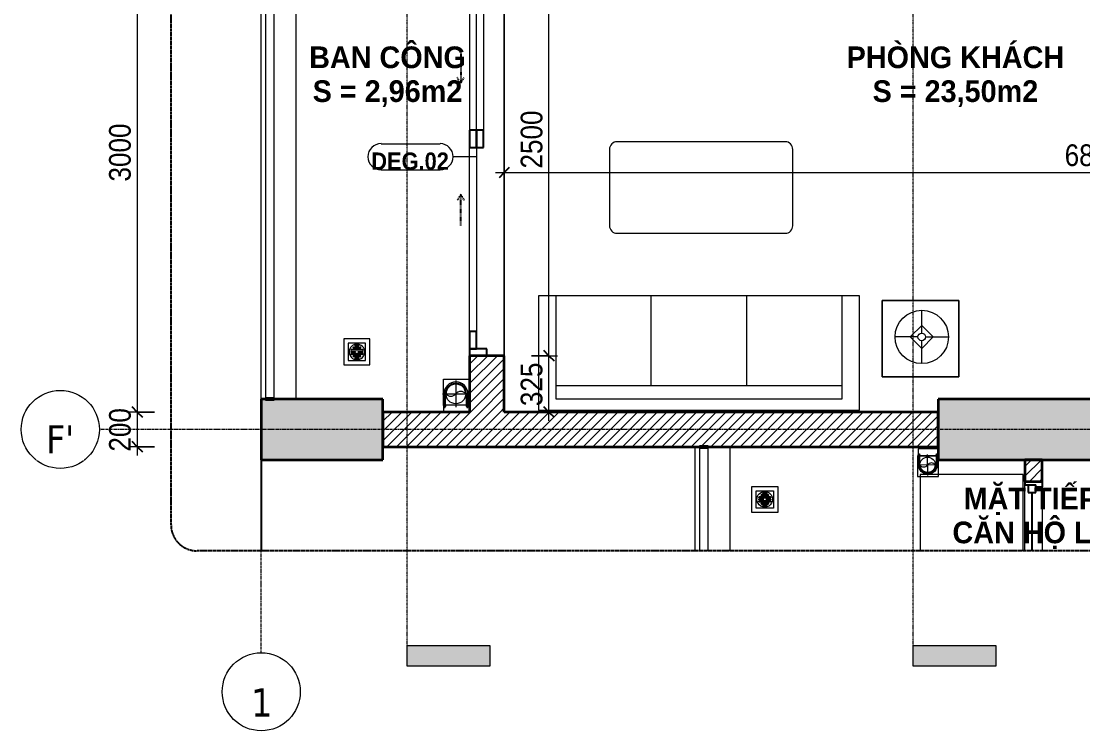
# Model space of a CAD drawing. Header units: millimetres. Extents: x 32270 to 221883, y 3811 to 78637.
# Drawn here: x 32270 to 38386, y 43599 to 47690 of the extents above; entities that cross this region are included whole.
import ezdxf

# ---------------------------------------------------------------- set-up
doc = ezdxf.new("R2010")
doc.units = ezdxf.units.MM
for name, pattern in [('Dash', [6, 3, -3]), ('Dash - Tight', [4.5, 3, -1.5]), ('Dash Dot 3_16_', [7.9375, 4.7625, -1.5875, 0, -1.5875]), ('Grid Line', [22.225, 12.7, -3.175, 3.175, -3.175]), ('Hidden', [7.14375, 4.7625, -2.38125]), ('IMPORT-CENTER _2_', [40.64, 25.4, -5.08, 5.08, -5.08])]:
    doc.linetypes.add(name, pattern=pattern)
for name, color, linetype, lineweight in [('0-1', 7, 'Continuous', 5), ('A-ANNO-DIMS', 211, 'Continuous', 9), ('A-ANNO-DIMS-50', 211, 'Continuous', 9), ('A-DETL-GENF-2', 92, 'Dash - Tight', 18), ('A-DETL-GENF-3', 92, 'Hidden', 25), ('A-DOOR', 31, 'Continuous', 18), ('A-DOOR-5', 31, 'Continuous', 25), ('A-DOOR-FRAM', 31, 'Continuous', 25), ('A-DOOR-HDLN', 31, 'Dash', 25), ('A-DOOR-IDEN', 31, 'Continuous', 9), ('A-FLOR-2', 250, 'Continuous', 18), ('A-FLOR-HRAL', 11, 'Continuous', 18), ('A-FLOR-HRAL-1', 253, 'Continuous', 18), ('A-FLOR-HRAL-2', 250, 'Continuous', 18), ('A-FLOR-HRAL-3', 10, 'Continuous', 25), ('A-FLOR-HRAL-4', 11, 'Continuous', 25), ('A-GLAZ-1', 253, 'Continuous', 18), ('A-GLAZ-2', 10, 'Continuous', 25), ('A-WALL', 113, 'Continuous', 18), ('A-WALL-2', 7, 'Continuous', 35), ('A-WALL-3', 250, 'Continuous', 18), ('A-WALL-4', 113, 'Continuous', 35), ('A-WALL-PATT-1', 9, 'Continuous', 18), ('A-WALL-PATT-2', 111, 'Continuous', 18), ('G-ANNO-SYMB', 111, 'Continuous', 9), ('G-ANNO-SYMB-1', 111, 'Dash Dot 3_16_', 18), ('G-ANNO-TEXT-1', 7, 'Continuous', 9), ('G-IMPT', 8, 'Continuous', 18), ('G-IMPT-1', 254, 'Continuous', 18), ('G-IMPT-2', 8, 'IMPORT-CENTER _2_', 18), ('I-FURN', 30, 'Continuous', 18), ('I-FURN-1', 253, 'Continuous', 18), ('M-EQPM', 50, 'Continuous', 18), ('M-EQPM-1', 50, 'Continuous', 25), ('S-COLS-3', 52, 'Continuous', 5), ('S-COLS-5', 7, 'Continuous', 35), ('S-GRID-1', 1, 'Grid Line', 9), ('S-GRID-IDEN', 1, 'Continuous', 9)]:
    doc.layers.add(name, color=color, linetype=linetype, lineweight=lineweight)
doc.styles.add('Arial_B', font='arialbd.ttf', dxfattribs={"width": 0.95, "height": 125})
doc.styles.add('Arial_B_1', font='arialbd.ttf', dxfattribs={"width": 0.9, "height": 100})
doc.styles.add('Tahoma_B', font='tahomabd.ttf', dxfattribs={"height": 162.5})
doc.styles.add('UTM Avo', font='', dxfattribs={"width": 0.9, "height": 125})
doc.styles.get('UTM Avo').set_extended_font_data('UTM Avo')
doc.dimstyles.new('1_Dim_chi_tiet_2_5', dxfattribs={"dimscale": 304.8, "dimtxt": 124.912619, "dimasz": 0.19685, "dimexe": 0.164042, "dimexo": 0.0625, "dimgap": 0.016404, "dimtad": 1, "dimdec": 0, "dimrnd": 5, "dimzin": 0, "dimdsep": 46, "dimtxsty": 'UTM Avo', "dimblk1": 'OBLIQUE', "dimblk2": 'OBLIQUE', "dimsah": 1, "dimcen": 0.09, "dimdle": 0.164042, "dimazin": 0, "dimtfac": 1, "dimtdec": 4, "dimtix": 1, "dimtmove": 0, "dimatfit": 3, "dimfxl": 0.328084, "dimfxlon": 1, "dimtvp": 1, "dimtolj": 1, "dimtzin": 0, "dimarcsym": 2})
pattern_1 = [(45, (0, 0), (-28.28427, 28.28427), [])]

# ---------------------------------------------------------------- blocks, each defined once
blk = doc.blocks.new('NCV_TKTC_KET CAU_rvt-1-TKCS_CĂN HỘ LOẠI 3A - MẶT BẰNG')
at = {"layer": 'S-COLS-3'}
for points in [[(34352.6, 45161.9), (34352.6, 45511.9), (33727.6, 45511.9), (33727.6, 45506.9), (33677.6, 45506.9), (33677.6, 45511.9), (33652.6, 45511.9), (33652.6, 45161.9), (34342, 45161.9)], [(38852.6, 45161.9), (38852.6, 45511.9), (37552.6, 45511.9), (37552.6, 45161.9), (38372.4, 45161.9)]]:
    blk.add_hatch(color=256, dxfattribs=at).paths.add_polyline_path(points)
at = {"layer": 'S-COLS-5'}
for p, q in [((33652.6, 45511.9), (33652.6, 45161.9)), ((33677.6, 45511.9), (33652.6, 45511.9)), ((34352.6, 45511.9), (33727.6, 45511.9)), ((34352.6, 45161.9), (34352.6, 45511.9)), ((37552.6, 45511.9), (37552.6, 45161.9)), ((38852.6, 45511.9), (37552.6, 45511.9)), ((33652.6, 45161.9), (34352.6, 45161.9)), ((37552.6, 45161.9), (38852.6, 45161.9))]:
    blk.add_line(p, q, dxfattribs=at)
blk = doc.blocks.new('LOBBY_SOFA_1 - LOBBY_SOFA_1-901220-TKCS_CĂN HỘ LOẠI 3A - MẶT BẰNG')
at = {"layer": 'I-FURN'}
for p, q in [((-2556, 0), (-2556, -660)), ((-708, 0), (-2556, 0)), ((-708, -660), (-708, 0)), ((-2457, -66), (-2457, -660)), ((-807, -66), (-2457, -66)), ((-807, -660), (-807, -66)), ((-807, -143), (-2457, -143)), ((-1907, -143), (-1907, -660)), ((-1357, -143), (-1357, -660)), ((-3128.2, -193.5), (-2688.2, -193.5)), ((-3128.2, -633.5), (-3128.2, -193.5)), ((-2688.2, -193.5), (-2688.2, -633.5)), ((-2915.4, -269), (-2915.4, -401)), ((-2915.4, -357), (-2981.4, -423)), ((-2849.4, -423), (-2915.4, -357)), ((-2937.4, -423), (-3069.4, -423)), ((-2981.4, -423), (-2915.4, -489)), ((-2915.4, -489), (-2849.4, -423)), ((-2893.4, -423), (-2761.4, -423)), ((-2915.4, -445), (-2915.4, -577)), ((-2688.2, -633.5), (-3128.2, -633.5)), ((-2556, -660), (-708, -660)), ((-1160.3, -1020.5), (-2128.3, -1020.5)), ((-2172.3, -1064.5), (-2172.3, -1504.5)), ((-1116.3, -1504.5), (-1116.3, -1064.5)), ((-2128.3, -1548.5), (-1160.3, -1548.5))]:
    blk.add_line(p, q, dxfattribs=at)
for radius in [154, 22]:
    blk.add_circle((-2915.4, -423), radius, dxfattribs=at)
for centre, start, end in [((-2128.3, -1064.5), 90, 180), ((-1160.3, -1064.5), 0, 90), ((-2128.3, -1504.5), 180, 270), ((-1160.3, -1504.5), 270, 0)]:
    blk.add_arc(centre, 44, start, end, dxfattribs=at)
at = {"layer": 'I-FURN-1'}
for p, q in [((-708, 0), (-2556, 0)), ((-2556, 0), (-2556, -660)), ((-708, -660), (-708, 0)), ((-2688.2, -193.5), (-3128.2, -193.5)), ((-3128.2, -193.5), (-3128.2, -633.5)), ((-2688.2, -633.5), (-2688.2, -193.5)), ((-3128.2, -633.5), (-2688.2, -633.5)), ((-2556, -660), (-708, -660)), ((-1160.3, -1020.5), (-2128.3, -1020.5)), ((-2172.3, -1064.5), (-2172.3, -1504.5)), ((-1116.3, -1504.5), (-1116.3, -1064.5)), ((-2128.3, -1548.5), (-1160.3, -1548.5))]:
    blk.add_line(p, q, dxfattribs=at)
for centre, start, end in [((-2128.3, -1064.5), 90, 180), ((-1160.3, -1064.5), 0, 90), ((-2128.3, -1504.5), 180, 270), ((-1160.3, -1504.5), 270, 0)]:
    blk.add_arc(centre, 44, start, end, dxfattribs=at)
blk = doc.blocks.new('M_Fixed - 900 x 1400-V2-TKCS_CĂN HỘ LOẠI 3A - MẶT BẰNG')
at = {"layer": 'A-GLAZ-2'}
for p, q in [((431, 63), (431, 0)), ((448.9, 63), (431, 63)), ((50, 22), (387, 22)), ((387, 44), (387, 0)), ((431, 44), (387, 44)), ((387, 0), (431, 0)), ((418, 0), (418, -37)), ((450, -37), (418, -37))]:
    blk.add_line(p, q, dxfattribs=at)
blk = doc.blocks.new('MAY GIAT - MAY GIAT_dwg-V3-TKCS_CĂN HỘ LOẠI 3A - MẶT BẰNG')
at = {"layer": 'G-IMPT-1', "flags": 128}
blk.add_lwpolyline([(165.5, 2.3), (605, 2.3), (605, 596.6), (165.5, 596.6)], dxfattribs=at)
blk = doc.blocks.new('MAY GIAT - MAY GIAT-V4-TKCS_CĂN HỘ LOẠI 3A - MẶT BẰNG')
at = {"layer": 'I-FURN-1'}
for p, q in [((605, 596.6), (165.5, 596.6)), ((605, 2.3), (605, 596.6)), ((165.5, 2.3), (605, 2.3))]:
    blk.add_line(p, q, dxfattribs=at)
blk.add_blockref('MAY GIAT - MAY GIAT_dwg-V3-TKCS_CĂN HỘ LOẠI 3A - MẶT BẰNG', (0, 0))
blk = doc.blocks.new('Railing - 50 x 10mm-901205-TKCS_CĂN HỘ LOẠI 3A - MẶT BẰNG')
at = {"layer": 'A-FLOR-HRAL-3'}
for p, q in [((25, 5), (-25, 5)), ((-25, 5), (-25, -5)), ((25, -5), (25, 5)), ((-25, -5), (25, -5))]:
    blk.add_line(p, q, dxfattribs=at)
blk = doc.blocks.new('Railing - Railing-885226-TKCS_CĂN HỘ LOẠI 3A - MẶT BẰNG')
at = {"layer": 'A-FLOR-HRAL-2'}
for p, q in [((13269.1, 35969.6), (13269.1, 35376.2)), ((13319.1, 35376.2), (13319.1, 35969.6))]:
    blk.add_line(p, q, dxfattribs=at)
blk.add_blockref('Railing - 50 x 10mm-901205-TKCS_CĂN HỘ LOẠI 3A - MẶT BẰNG', (13294.1, 35974.6))
blk = doc.blocks.new('NCV_TKTC_TANG 2_rvt-1-TKCS_CĂN HỘ LOẠI 3A - MẶT BẰNG')
at = {"layer": 'A-WALL-PATT-1'}
h = blk.add_hatch(dxfattribs=at)
h.set_pattern_fill('FP_1', color=256, style=0, pattern_type=2)
h.set_pattern_definition(pattern_1)
h.paths.add_polyline_path([(38152.6, 45036.9), (38152.6, 45161.9), (38052.6, 45161.9), (38052.6, 45036.9)])
at = {"layer": 'A-FLOR-2'}
for p, q in [((35052.6, 48261.9), (35052.6, 45761.9)), ((35052.6, 45761.9), (35052.6, 48260.3)), ((34852.6, 48221.9), (34852.6, 47061.9))]:
    blk.add_line(p, q, dxfattribs=at)
at = {"layer": 'A-WALL-2'}
for p, q in [((38152.6, 45161.9), (38052.6, 45161.9)), ((38052.6, 45161.9), (38052.6, 45036.9)), ((38152.6, 45036.9), (38152.6, 45161.9)), ((38052.6, 45036.9), (38152.6, 45036.9))]:
    blk.add_line(p, q, dxfattribs=at)
at = {"layer": 'A-WALL-3'}
for p, q in [((36152.6, 44636.9), (36152.6, 45236.9)), ((36352.6, 45236.9), (36352.6, 44636.9)), ((38052.6, 44636.9), (38052.6, 45036.9)), ((38152.6, 45036.9), (38152.6, 44636.9))]:
    blk.add_line(p, q, dxfattribs=at)
at = {"layer": 'A-FLOR-HRAL-1'}
blk.add_blockref('Railing - Railing-885226-TKCS_CĂN HỘ LOẠI 3A - MẶT BẰNG', (22908.5, 9260.7), dxfattribs=at)
at = {"layer": 'A-GLAZ-1', "rotation": 89.99999999999878}
blk.add_blockref('M_Fixed - 900 x 1400-V2-TKCS_CĂN HỘ LOẠI 3A - MẶT BẰNG', (38115.6, 44586.9), dxfattribs=at)
at = {"layer": 'I-FURN-1'}
for name, p, rotation in [('LOBBY_SOFA_1 - LOBBY_SOFA_1-901220-TKCS_CĂN HỘ LOẠI 3A - MẶT BẰNG', (34542.6, 45446.9), 180), ('MAY GIAT - MAY GIAT-V4-TKCS_CĂN HỘ LOẠI 3A - MẶT BẰNG', (38044.8, 44471.5), 89.99999999999874)]:
    blk.add_blockref(name, p, dxfattribs=dict(at, rotation=rotation))
blk = doc.blocks.new('TKTC_XREF_251221_MB TANG 2-7 - TKTC_XREF_260130_MB TANG 2-5_dwg_$cc-4746808-TKCS_CĂN HỘ LOẠI 3A - MẶT BẰNG')
at = {"layer": 'G-IMPT-2'}
for p, q in [((0, -0.673), (0, 0.673)), ((-0.673, 0), (0.673, 0))]:
    blk.add_line(p, q, dxfattribs=at)
at = {"layer": 'M-EQPM'}
blk.add_circle((0, 0), 0.5, dxfattribs=at)
for centre, radius, start, end in [((0, 0), 0.5, 90, 270), ((0.188, 0.25), 0.313, 126.8699, 233.1301), ((-0.188, -0.25), 0.313, 306.8699, 53.1301)]:
    blk.add_arc(centre, radius, start, end, dxfattribs=at)
blk = doc.blocks.new('TKTC_XREF_251221_MB TANG 2-7 - TKTC_XREF_260130_MB TANG 2-5_dwg_CUM U_DN100-4746796-TKCS_CĂN HỘ LOẠI 3A - MẶT BẰNG')
at = {"layer": 'G-IMPT'}
blk.add_hatch(color=256, dxfattribs=at).paths.add_polyline_path([(0, 61), (0, 57), (14.8, 55.1), (28.5, 49.4), (40.3, 40.3), (49.4, 28.5), (55.1, 14.8), (57, 0), (55.1, -14.8), (49.4, -28.5), (40.3, -40.3), (28.5, -49.4), (14.8, -55.1), (0, -57), (0, -61), (15.8, -58.9), (30.5, -52.8), (43.1, -43.1), (52.8, -30.5), (58.9, -15.8), (61, 0), (58.9, 15.8), (52.8, 30.5), (43.1, 43.1), (30.5, 52.8), (15.8, 58.9)])
for p, q in [((-79.1, 66.6), (-79.1, 63.4)), ((-76.6, 66.6), (-76.6, 63.4)), ((-74.6, 66.6), (-74.6, 63.4)), ((-72.7, 69.3), (-72.7, 60.7)), ((-66.9, 67.9), (-71.7, 67.9)), ((-66.9, 62.1), (-71.7, 62.1)), ((-65, 69), (0, 69)), ((-72.7, -60.7), (-72.7, -69.3)), ((-79.1, -63.4), (-79.1, -66.6)), ((-76.6, -63.4), (-76.6, -66.6)), ((-74.6, -63.4), (-74.6, -66.6)), ((-66.9, -62.1), (-71.7, -62.1)), ((-66.9, -67.9), (-71.7, -67.9)), ((-65, -69), (0, -69))]:
    blk.add_line(p, q, dxfattribs=at)
at = {"layer": 'G-IMPT', "flags": 128}
for points in [[(-72.7, 67.6), (-78.1, 67.6), (-78.1, 62.4), (-72.7, 62.4)], [(-71.7, 59.2), (-66.9, 59.2), (-66.9, 70.8), (-71.7, 70.8)], [(-66.9, 70.8), (-66.9, 72.7), (-65, 72.7), (-65, 57.3), (-66.9, 57.3), (-66.9, 59.2)], [(-65, 61), (0, 61), (0, 57)], [(-71.7, -70.8), (-66.9, -70.8), (-66.9, -59.2), (-71.7, -59.2)], [(-66.9, -59.2), (-66.9, -57.3), (-65, -57.3), (-65, -72.7), (-66.9, -72.7), (-66.9, -70.8)], [(-65, -61), (0, -61), (0, -57)], [(-72.7, -62.4), (-78.1, -62.4), (-78.1, -67.6), (-72.7, -67.6)]]:
    blk.add_lwpolyline(points, dxfattribs=at)
at = {"layer": 'G-IMPT'}
for centre, radius, start, end in [((-78.1, 66.6), 0.96, 90, 180), ((-78.1, 63.4), 0.96, 180, 270), ((-71.1, 69.3), 1.56, 112.61986, 247.38014), ((-67.9, 65), 4.8, 143.1301, 216.8699), ((-71.1, 60.7), 1.56, 112.61986, 247.38014), ((0, 0), 69, 270, 90), ((0, 0), 61, 270, 90), ((0, 0), 57, 270, 90), ((-71.1, -60.7), 1.56, 112.61986, 247.38014), ((-78.1, -63.4), 0.96, 90, 180), ((-78.1, -66.6), 0.96, 180, 270), ((-67.9, -65), 4.8, 143.1301, 216.8699), ((-71.1, -69.3), 1.56, 112.61986, 247.38014)]:
    blk.add_arc(centre, radius, start, end, dxfattribs=at)
blk = doc.blocks.new('TKTC_XREF_251221_MB TANG 2-7 - TKTC_XREF_260130_MB TANG 2-5_dwg_$cc-4746798-TKCS_CĂN HỘ LOẠI 3A - MẶT BẰNG')
at = {"layer": 'G-IMPT-2'}
for p, q in [((-0.673, 0), (0.673, 0)), ((0, -0.673), (0, 0.673))]:
    blk.add_line(p, q, dxfattribs=at)
at = {"layer": 'M-EQPM'}
blk.add_circle((0, 0), 0.5, dxfattribs=at)
for centre, radius, start, end in [((0, 0), 0.5, 90, 270), ((0.188, 0.25), 0.313, 126.8699, 233.1301), ((-0.188, -0.25), 0.313, 306.8699, 53.1301)]:
    blk.add_arc(centre, radius, start, end, dxfattribs=at)
blk = doc.blocks.new('TKTC_XREF_251221_MB TANG 2-7 - TKTC_XREF_260130_MB TANG 2-5_dwg_CUM U_DN100-4746799-TKCS_CĂN HỘ LOẠI 3A - MẶT BẰNG')
at = {"layer": 'G-IMPT'}
blk.add_hatch(color=256, dxfattribs=at).paths.add_polyline_path([(61, 0), (58.9, -15.8), (52.8, -30.5), (43.1, -43.1), (30.5, -52.8), (15.8, -58.9), (0, -61), (0, -57), (14.8, -55.1), (28.5, -49.4), (40.3, -40.3), (49.4, -28.5), (55.1, -14.8), (57, 0), (55.1, 14.8), (49.4, 28.5), (40.3, 40.3), (28.5, 49.4), (14.8, 55.1), (0, 57), (0, 61), (15.8, 58.9), (30.5, 52.8), (43.1, 43.1), (52.8, 30.5), (58.9, 15.8)])
for p, q in [((-79.1, 66.6), (-79.1, 63.4)), ((-76.6, 66.6), (-76.6, 63.4)), ((-74.6, 66.6), (-74.6, 63.4)), ((-72.7, 69.3), (-72.7, 60.7)), ((-66.9, 67.9), (-71.7, 67.9)), ((-66.9, 62.1), (-71.7, 62.1)), ((-65, 69), (0, 69)), ((-79.1, -63.4), (-79.1, -66.6)), ((-76.6, -63.4), (-76.6, -66.6)), ((-74.6, -63.4), (-74.6, -66.6)), ((-72.7, -60.7), (-72.7, -69.3)), ((-66.9, -62.1), (-71.7, -62.1)), ((-66.9, -67.9), (-71.7, -67.9)), ((-65, -69), (0, -69))]:
    blk.add_line(p, q, dxfattribs=at)
at = {"layer": 'G-IMPT', "flags": 128}
for points in [[(-72.7, 67.6), (-78.1, 67.6), (-78.1, 62.4), (-72.7, 62.4)], [(-71.7, 59.2), (-66.9, 59.2), (-66.9, 70.8), (-71.7, 70.8)], [(-66.9, 70.8), (-66.9, 72.7), (-65, 72.7), (-65, 57.3), (-66.9, 57.3), (-66.9, 59.2)], [(-65, 61), (0, 61), (0, 57)], [(-72.7, -62.4), (-78.1, -62.4), (-78.1, -67.6), (-72.7, -67.6)], [(-71.7, -70.8), (-66.9, -70.8), (-66.9, -59.2), (-71.7, -59.2)], [(-66.9, -59.2), (-66.9, -57.3), (-65, -57.3), (-65, -72.7), (-66.9, -72.7), (-66.9, -70.8)], [(-65, -61), (0, -61), (0, -57)]]:
    blk.add_lwpolyline(points, dxfattribs=at)
at = {"layer": 'G-IMPT'}
for centre, radius, start, end in [((-78.1, 66.6), 0.96, 90, 180), ((-78.1, 63.4), 0.96, 180, 270), ((-71.1, 69.3), 1.56, 112.61986, 247.38014), ((-67.9, 65), 4.8, 143.1301, 216.8699), ((-71.1, 60.7), 1.56, 112.61986, 247.38014), ((0, 0), 69, 270, 90), ((0, 0), 61, 270, 90), ((0, 0), 57, 270, 90), ((-78.1, -63.4), 0.96, 90, 180), ((-78.1, -66.6), 0.96, 180, 270), ((-71.1, -60.7), 1.56, 112.61986, 247.38014), ((-67.9, -65), 4.8, 143.1301, 216.8699), ((-71.1, -69.3), 1.56, 112.61986, 247.38014)]:
    blk.add_arc(centre, radius, start, end, dxfattribs=at)
blk = doc.blocks.new('TKTC_XREF_251221_MB TANG 2-7 - TKTC_XREF_260130_MB TANG 2-5_dwg_THU NUOC - THU NUOC-444531-TKCS_MB TẦNG 1-4746810-TKCS_CĂN HỘ LOẠI 3A - MẶT BẰNG')
at = {"layer": 'G-IMPT'}
for p, q in [((-23.3, 10.8), (40.9, 10.8)), ((40.9, 4.8), (-23.3, 4.8)), ((-11, 23.3), (28.5, 23.3)), ((28.5, 17.3), (-11, 17.3)), ((-1.1, 35.6), (18.5, 35.6)), ((18.5, 29.6), (-1.1, 29.6)), ((-23.3, -13.6), (40.9, -13.6)), ((40.9, -19.6), (-23.3, -19.6)), ((-11, -26.1), (28.5, -26.1)), ((28.5, -32.1), (-11, -32.1)), ((-1.1, -38.5), (18.5, -38.5)), ((18.5, -44.5), (-1.1, -44.5))]:
    blk.add_line(p, q, dxfattribs=at)
at = {"layer": 'G-IMPT', "flags": 128}
for points in [[(83.7, -79.4), (83.7, 70.6), (-66.3, 70.6), (-66.3, -79.4)], [(58.7, -54.4), (58.7, 45.6), (-41.3, 45.6), (-41.3, -54.4)]]:
    blk.add_lwpolyline(points, close=True, dxfattribs=at)
for points in [[(-23.3, -1.2), (0.7, -1.2), (0.7, -7.2), (-23.3, -7.2)], [(40.9, -7.2), (16.7, -7.2), (16.7, -1.2), (40.9, -1.2)]]:
    blk.add_lwpolyline(points, dxfattribs=at)
at = {"layer": 'G-IMPT'}
for centre, radius, start, end in [((8.7, -4.4), 45, 360, 180), ((8.7, -4.4), 45, 360, 180), ((-23.3, 7.8), 3, 90, 270), ((-11, 20.3), 3, 90, 270), ((-1.1, 32.6), 3, 90, 270), ((18.5, 32.6), 3, 270, 90), ((28.5, 20.3), 3, 270, 90), ((40.9, 7.8), 3, 270, 90), ((8.7, -4.4), 45, 180, 360), ((8.7, -4.4), 45, 180, 360), ((-23.3, -4.2), 3, 90, 270), ((-23.3, -16.6), 3, 90, 270), ((-11, -29.1), 3, 90, 270), ((-1.1, -41.5), 3, 90, 270), ((18.5, -41.5), 3, 270, 90), ((28.5, -29.1), 3, 270, 90), ((40.9, -4.2), 3, 270, 90), ((40.9, -16.6), 3, 270, 90)]:
    blk.add_arc(centre, radius, start, end, dxfattribs=at)
blk = doc.blocks.new('TKTC_XREF_251221_MB TANG 2-7 - TKTC_XREF_260130_MB TANG 2-5_dwg_THU NUOC - THU NUOC-444531-TKCS_MB TẦNG 1-4746804-TKCS_CĂN HỘ LOẠI 3A - MẶT BẰNG')
at = {"layer": 'G-IMPT'}
for p, q in [((-23.3, 10.8), (40.9, 10.8)), ((40.9, 4.8), (-23.3, 4.8)), ((-11, 23.3), (28.5, 23.3)), ((28.5, 17.3), (-11, 17.3)), ((-1.1, 35.6), (18.5, 35.6)), ((18.5, 29.6), (-1.1, 29.6)), ((-23.3, -13.6), (40.9, -13.6)), ((40.9, -19.6), (-23.3, -19.6)), ((-11, -26.1), (28.5, -26.1)), ((28.5, -32.1), (-11, -32.1)), ((-1.1, -38.5), (18.5, -38.5)), ((18.5, -44.5), (-1.1, -44.5))]:
    blk.add_line(p, q, dxfattribs=at)
at = {"layer": 'G-IMPT', "flags": 128}
for points in [[(83.7, -79.4), (83.7, 70.6), (-66.3, 70.6), (-66.3, -79.4)], [(58.7, -54.4), (58.7, 45.6), (-41.3, 45.6), (-41.3, -54.4)]]:
    blk.add_lwpolyline(points, close=True, dxfattribs=at)
for points in [[(-23.3, -1.2), (0.7, -1.2), (0.7, -7.2), (-23.3, -7.2)], [(40.9, -7.2), (16.7, -7.2), (16.7, -1.2), (40.9, -1.2)]]:
    blk.add_lwpolyline(points, dxfattribs=at)
at = {"layer": 'G-IMPT'}
for centre, radius, start, end in [((8.7, -4.4), 45, 360, 180), ((8.7, -4.4), 45, 360, 180), ((-23.3, 7.8), 3, 90, 270), ((-11, 20.3), 3, 90, 270), ((-1.1, 32.6), 3, 90, 270), ((18.5, 32.6), 3, 270, 90), ((28.5, 20.3), 3, 270, 90), ((40.9, 7.8), 3, 270, 90), ((8.7, -4.4), 45, 180, 360), ((8.7, -4.4), 45, 180, 360), ((-23.3, -4.2), 3, 90, 270), ((-23.3, -16.6), 3, 90, 270), ((-11, -29.1), 3, 90, 270), ((-1.1, -41.5), 3, 90, 270), ((18.5, -41.5), 3, 270, 90), ((28.5, -29.1), 3, 270, 90), ((40.9, -4.2), 3, 270, 90), ((40.9, -16.6), 3, 270, 90)]:
    blk.add_arc(centre, radius, start, end, dxfattribs=at)
blk = doc.blocks.new('TKTC_XREF_251221_MB TANG 2-7 - TKTC_XREF_251221_MB TANG 2-7-2039446-TKCS_CĂN HỘ LOẠI 3A - MẶT BẰNG')
at = {"layer": 'M-EQPM'}
for p, q in [((1049.5, 28389.8), (1199.8, 28389.8)), ((1049.5, 28240.1), (1049.5, 28389.8)), ((1199.8, 28389.8), (1199.8, 28240.1)), ((1049.2, 28240), (1049.5, 28200)), ((1199.7, 28240), (1049.2, 28240)), ((1199.8, 28240.1), (1049.5, 28240.1)), ((1199.9, 28200), (1199.7, 28240)), ((3785.2, 27988), (3785.2, 27948)), ((3900, 27988), (3785.2, 27988)), ((3781.5, 27948), (3781.5, 27828)), ((3900, 27948), (3781.5, 27948)), ((3785.2, 27948), (3900, 27948)), ((3901, 27828), (3901, 27925)), ((3781.5, 27828), (3901, 27828))]:
    blk.add_line(p, q, dxfattribs=at)
at = {"layer": 'M-EQPM-1'}
blk.add_line((0, 27925), (0, 27400), dxfattribs=at)
blk.add_blockref('TKTC_XREF_251221_MB TANG 2-7 - TKTC_XREF_260130_MB TANG 2-5_dwg_THU NUOC - THU NUOC-444531-TKCS_MB TẦNG 1-4746804-TKCS_CĂN HỘ LOẠI 3A - MẶT BẰNG', (542.3, 28551.2))
for name, p, xscale, yscale, zscale, rotation in [('TKTC_XREF_251221_MB TANG 2-7 - TKTC_XREF_260130_MB TANG 2-5_dwg_$cc-4746808-TKCS_CĂN HỘ LOẠI 3A - MẶT BẰNG', (1121, 28305), 113.7150000000073, 113.7150000000073, 113.7150000000073, 269.9990086637467), ('TKTC_XREF_251221_MB TANG 2-7 - TKTC_XREF_260130_MB TANG 2-5_dwg_CUM U_DN100-4746796-TKCS_CĂN HỘ LOẠI 3A - MẶT BẰNG', (1121.9, 28305), 0.9975000000000007, 0.9975000000000007, 0.9975000000000007, 90.00099133829464), ('TKTC_XREF_251221_MB TANG 2-7 - TKTC_XREF_260130_MB TANG 2-5_dwg_$cc-4746798-TKCS_CĂN HỘ LOẠI 3A - MẶT BẰNG', (3839.1, 27895.1), 90.00000000005122, 90.00000000005122, 90.00000000005122, 90.37402677993775)]:
    blk.add_blockref(name, p, dxfattribs=dict(xscale=xscale, yscale=yscale, zscale=zscale, rotation=rotation))
at = {"extrusion": (0, 0, -1), "xscale": 0.7894736842105242, "yscale": 0.7894736842105242, "zscale": -0.7894736842105242, "rotation": 269.9999999984438}
blk.add_blockref('TKTC_XREF_251221_MB TANG 2-7 - TKTC_XREF_260130_MB TANG 2-5_dwg_CUM U_DN100-4746799-TKCS_CĂN HỘ LOẠI 3A - MẶT BẰNG', (-3840.8, 27896.7), dxfattribs=at)
at = {"extrusion": (0, 0, -1), "zscale": -1, "rotation": 180}
blk.add_blockref('TKTC_XREF_251221_MB TANG 2-7 - TKTC_XREF_260130_MB TANG 2-5_dwg_THU NUOC - THU NUOC-444531-TKCS_MB TẦNG 1-4746810-TKCS_CĂN HỘ LOẠI 3A - MẶT BẰNG', (-2892.4, 27692.3), dxfattribs=at)
blk = doc.blocks.new('Railing - 50 x 10mm-1251311-TKCS_CĂN HỘ LOẠI 3A - MẶT BẰNG')
at = {"layer": 'A-FLOR-HRAL-4'}
for p, q in [((25, 5), (-25, 5)), ((-25, 5), (-25, -5)), ((25, -5), (25, 5)), ((-25, -5), (25, -5))]:
    blk.add_line(p, q, dxfattribs=at)
blk = doc.blocks.new('Railing - Railing-3231129-TKCS_CĂN HỘ LOẠI 3A - MẶT BẰNG')
at = {"layer": 'A-FLOR-HRAL'}
for p, q in [((33677.6, 48436.9), (33677.6, 45516.9)), ((33727.6, 45516.9), (33727.6, 48436.9))]:
    blk.add_line(p, q, dxfattribs=at)
for p in [(33702.6, 48444.5), (33702.6, 45511.9)]:
    blk.add_blockref('Railing - 50 x 10mm-1251311-TKCS_CĂN HỘ LOẠI 3A - MẶT BẰNG', p)
blk = doc.blocks.new('DEG_02-DEG_03 - DEG_02-2500x2400mm-CỬA ĐI 02 CÁNH TRƯỢT-625766-TKCS_CĂN HỘ LOẠI 3A - MẶT BẰNG')
at = {"layer": 'A-DOOR'}
for p, q in [((-1110, 100), (-50, 100)), ((-50, 60), (-1110, 60)), ((50, 60), (1110, 60)), ((1110, 20), (50, 20))]:
    blk.add_line(p, q, dxfattribs=at)
at = {"layer": 'A-DOOR-5'}
for p, q in [((-1110, 100), (-1210, 100)), ((-1210, 100), (-1210, 60)), ((-1110, 60), (-1110, 100)), ((50, 100), (-50, 100)), ((-50, 100), (-50, 60)), ((50, 60), (50, 100)), ((-1210, 60), (-1110, 60)), ((50, 60), (-50, 60)), ((-50, 60), (-50, 20)), ((-50, 60), (50, 60)), ((-50, 20), (50, 20)), ((50, 20), (50, 60)), ((1210, 60), (1110, 60)), ((1110, 60), (1110, 20)), ((1110, 20), (1210, 20)), ((1210, 20), (1210, 60))]:
    blk.add_line(p, q, dxfattribs=at)
at = {"layer": 'A-DOOR-FRAM'}
for p, q in [((-1210, 100), (-1250, 100)), ((-1250, 100), (-1250, 0)), ((-1210, 0), (-1210, 100)), ((1250, 100), (1210, 100)), ((1210, 100), (1210, 0)), ((1250, 0), (1250, 100)), ((-1250, 0), (-1210, 0)), ((1210, 0), (1250, 0))]:
    blk.add_line(p, q, dxfattribs=at)
at = {"layer": 'A-DOOR-HDLN'}
for p, q in [((-500.4, 151.1), (-320.4, 151.1)), ((-320.4, 151.1), (-355, 171.1)), ((-320.4, 151.1), (-355, 131.1)), ((320.4, 151.1), (355, 171.1)), ((320.4, 151.1), (355, 131.1)), ((500.4, 151.1), (320.4, 151.1))]:
    blk.add_line(p, q, dxfattribs=at)
blk = doc.blocks.new('BORDER VIEW - BORDER VIEW-4802658-TKCS_CĂN HỘ LOẠI 3A - MẶT BẰNG')
at = {"layer": 'A-DETL-GENF-3'}
for p, q in [((0, 150), (0, 9428.4)), ((10248, 0), (150, 0))]:
    blk.add_line(p, q, dxfattribs=at)
blk.add_arc((150, 150), 150, 180, 270, dxfattribs=at)
blk = doc.blocks.new('Grid - M_Grid Head - Circle-353313-TKCS_CĂN HỘ LOẠI 3A - MẶT BẰNG')
at = {"layer": 'S-GRID-IDEN'}
blk.add_circle((0, 0), 4.5, dxfattribs=at)
blk = doc.blocks.new('Section - 3_32_ x 3_8_-4701953-TKCS_CĂN HỘ LOẠI 3A - MẶT BẰNG')
at = {"layer": 'G-ANNO-SYMB'}
blk.add_hatch(color=256, dxfattribs=at).paths.add_polyline_path([(0, 9.525), (0, 0), (-2.38125, 0), (-2.38125, 9.525)])
for p, q in [((0, 9.525), (-2.38125, 9.525)), ((-2.38125, 9.525), (-2.38125, 0)), ((0, 0), (0, 9.525)), ((-2.38125, 0), (0, 0))]:
    blk.add_line(p, q, dxfattribs=at)
blk = doc.blocks.new('STN_Door Tag - STN_Door Tag-1788670-TKCS_CĂN HỘ LOẠI 3A - MẶT BẰNG')
at = {"layer": 'A-DOOR-IDEN'}
for p, q in [((-3.37, 1.49), (3.43, 1.49)), ((-3.37, -1.52), (3.43, -1.52))]:
    blk.add_line(p, q, dxfattribs=at)
for centre, start, end in [((-3.37, -0.01), 90, 270), ((3.43, -0.01), 270, 90)]:
    blk.add_arc(centre, 1.51, start, end, dxfattribs=at)
blk = doc.blocks.new('DIMBLOCK15-TKCS_CĂN HỘ LOẠI 3A - MẶT BẰNG')
at = {"layer": 'A-ANNO-DIMS-50', "lineweight": 25}
for p, q in [((32937.9, 48436.9), (32907.9, 48466.9)), ((32937.9, 48436.9), (32967.9, 48406.9)), ((32937.9, 45436.9), (32907.9, 45466.9)), ((32937.9, 45436.9), (32967.9, 45406.9))]:
    blk.add_line(p, q, dxfattribs=at)
at = {"layer": 'A-ANNO-DIMS-50'}
for p, q in [((33037.9, 48436.9), (32887.9, 48436.9)), ((32937.9, 48436.9), (32937.9, 45436.9)), ((32937.9, 48436.9), (33037.9, 48436.9)), ((33037.9, 45436.9), (32887.9, 45436.9)), ((32937.9, 45436.9), (33037.9, 45436.9))]:
    blk.add_line(p, q, dxfattribs=at)
at = {"layer": 'A-ANNO-DIMS-50', "color": 0, "insert": (32775.5, 46765.8), "char_height": 125, "width": 410.824, "attachment_point": 1, "rotation": 90, "line_spacing_factor": 1.110334, "style": 'UTM Avo'}
blk.add_mtext('3000', dxfattribs=at)
blk = doc.blocks.new('_Oblique')
at = {"color": 0, "linetype": 'ByBlock', "lineweight": -2}
blk.add_line((-0.5, -0.5), (0.5, 0.5), dxfattribs=at)
blk = doc.blocks.new('DIMBLOCK16-TKCS_CĂN HỘ LOẠI 3A - MẶT BẰNG')
at = {"layer": 'A-ANNO-DIMS-50', "lineweight": 25}
for p, q in [((32937.9, 45436.9), (32907.9, 45466.9)), ((32937.9, 45436.9), (32967.9, 45406.9)), ((32937.9, 45236.9), (32907.9, 45266.9)), ((32937.9, 45236.9), (32967.9, 45206.9))]:
    blk.add_line(p, q, dxfattribs=at)
at = {"layer": 'A-ANNO-DIMS-50'}
for p, q in [((33037.9, 45436.9), (32887.9, 45436.9)), ((32937.9, 45436.9), (32937.9, 45186.9)), ((32937.9, 45436.9), (33037.9, 45436.9)), ((33037.9, 45236.9), (32887.9, 45236.9)), ((32937.9, 45236.9), (33037.9, 45236.9))]:
    blk.add_line(p, q, dxfattribs=at)
at = {"layer": 'A-ANNO-DIMS-50', "color": 0, "insert": (32775.5, 45208.6), "char_height": 125, "width": 308.118, "attachment_point": 1, "rotation": 90, "line_spacing_factor": 1.110334, "style": 'UTM Avo'}
blk.add_mtext('200', dxfattribs=at)
blk = doc.blocks.new('DIMBLOCK38-TKCS_CĂN HỘ LOẠI 3A - MẶT BẰNG')
at = {"layer": 'A-ANNO-DIMS-50'}
for p, q in [((35209.8, 45761.9), (35359.8, 45761.9)), ((35309.8, 45761.9), (35209.8, 45761.9)), ((35309.8, 45386.9), (35309.8, 45761.9)), ((35209.8, 45436.9), (35359.8, 45436.9)), ((35309.8, 45436.9), (35209.8, 45436.9))]:
    blk.add_line(p, q, dxfattribs=at)
at = {"layer": 'A-ANNO-DIMS-50', "lineweight": 25}
for p, q in [((35309.8, 45761.9), (35279.8, 45791.9)), ((35309.8, 45761.9), (35339.8, 45731.9)), ((35309.8, 45436.9), (35279.8, 45466.9)), ((35309.8, 45436.9), (35339.8, 45406.9))]:
    blk.add_line(p, q, dxfattribs=at)
at = {"layer": 'A-ANNO-DIMS-50', "color": 0, "insert": (35147.4, 45471.1), "char_height": 125, "width": 308.118, "attachment_point": 1, "rotation": 90, "line_spacing_factor": 1.110334, "style": 'UTM Avo'}
blk.add_mtext('325', dxfattribs=at)
blk = doc.blocks.new('DIMBLOCK39-TKCS_CĂN HỘ LOẠI 3A - MẶT BẰNG')
at = {"layer": 'A-ANNO-DIMS-50'}
for p, q in [((35209.8, 48261.9), (35359.8, 48261.9)), ((35309.8, 48261.9), (35209.8, 48261.9)), ((35309.8, 45761.9), (35309.8, 48261.9)), ((35209.8, 45761.9), (35359.8, 45761.9)), ((35309.8, 45761.9), (35209.8, 45761.9))]:
    blk.add_line(p, q, dxfattribs=at)
at = {"layer": 'A-ANNO-DIMS-50', "lineweight": 25}
for p, q in [((35309.8, 48261.9), (35279.8, 48291.9)), ((35309.8, 48261.9), (35339.8, 48231.9)), ((35309.8, 45761.9), (35279.8, 45791.9)), ((35309.8, 45761.9), (35339.8, 45731.9))]:
    blk.add_line(p, q, dxfattribs=at)
at = {"layer": 'A-ANNO-DIMS-50', "color": 0, "insert": (35147.4, 46840.8), "char_height": 125, "width": 410.824, "attachment_point": 1, "rotation": 90, "line_spacing_factor": 1.110334, "style": 'UTM Avo'}
blk.add_mtext('2500', dxfattribs=at)
blk = doc.blocks.new('DIMBLOCK48-TKCS_CĂN HỘ LOẠI 3A - MẶT BẰNG')
at = {"layer": 'A-ANNO-DIMS-50'}
for p, q in [((35052.6, 46917.9), (35052.6, 46767.9)), ((35052.6, 46817.9), (35052.6, 46917.9)), ((41852.6, 46917.9), (41852.6, 46767.9)), ((41852.6, 46817.9), (41852.6, 46917.9)), ((35002.6, 46817.9), (41902.6, 46817.9))]:
    blk.add_line(p, q, dxfattribs=at)
at = {"layer": 'A-ANNO-DIMS-50', "lineweight": 25}
for p, q in [((35052.6, 46817.9), (35022.6, 46787.9)), ((35052.6, 46817.9), (35082.6, 46847.9)), ((41852.6, 46817.9), (41822.6, 46787.9)), ((41852.6, 46817.9), (41882.6, 46847.9))]:
    blk.add_line(p, q, dxfattribs=at)
at = {"layer": 'A-ANNO-DIMS-50', "color": 0, "insert": (38281.4, 46980.2), "char_height": 125, "width": 410.824, "attachment_point": 1, "line_spacing_factor": 1.110334, "style": 'UTM Avo'}
blk.add_mtext('6800', dxfattribs=at)

msp = doc.modelspace()

# ---------------------------------------------------------------- hatches: boundary and pattern name
at = {"layer": 'A-WALL-PATT-2'}
h = msp.add_hatch(dxfattribs=at)
h.set_pattern_fill('FP_1', color=256, style=0, pattern_type=2)
h.set_pattern_definition(pattern_1)
h.paths.add_polyline_path([(35052.6, 45436.9), (35052.6, 45761.9), (34852.6, 45761.9), (34852.6, 45436.9)])
h.paths.add_polyline_path([(34852.6, 48261.9), (35052.6, 48261.9), (35052.6, 48436.9), (34852.6, 48436.9)])
h = msp.add_hatch(dxfattribs=at)
h.set_pattern_fill('FP_1', color=256, style=0, pattern_type=2)
h.set_pattern_definition(pattern_1)
h.paths.add_polyline_path([(37552.6, 45236.9), (37552.6, 45436.9), (34352.6, 45436.9), (34352.6, 45236.9), (36177.6, 45236.9), (36177.6, 45240.3), (36227.6, 45240.3), (36227.6, 45236.9), (37028.9, 45236.9)])

# ---------------------------------------------------------------- linework, layer by layer
at = {"layer": 'A-DOOR-IDEN'}
msp.add_line((34890.5, 46909.2), (34758.1, 46909.2), dxfattribs=at)
at = {"layer": 'A-WALL'}
for p, q in [((33652.6, 45511.9), (33652.6, 48436.9)), ((33852.6, 48436.9), (33852.6, 45511.9))]:
    msp.add_line(p, q, dxfattribs=at)
at = {"layer": 'A-WALL-4'}
for p, q in [((35052.6, 45761.9), (34852.6, 45761.9)), ((34852.6, 45761.9), (34852.6, 45436.9)), ((35052.6, 45436.9), (35052.6, 45761.9)), ((34852.6, 45436.9), (34352.6, 45436.9)), ((34352.6, 45436.9), (34352.6, 45236.9)), ((37552.6, 45436.9), (35052.6, 45436.9)), ((37552.6, 45236.9), (37552.6, 45436.9)), ((34352.6, 45236.9), (36177.6, 45236.9)), ((36227.6, 45236.9), (37552.6, 45236.9))]:
    msp.add_line(p, q, dxfattribs=at)
at = {"layer": 'G-ANNO-SYMB-1'}
for p, q in [((34492.6, 44090.7), (34492.6, 54898.3)), ((37407.8, 44090.7), (37407.8, 54898.3))]:
    msp.add_line(p, q, dxfattribs=at)
at = {"layer": 'S-GRID-1'}
for p, q in [((33652.6, 45299.3), (33652.6, 53512.4)), ((33969.7, 45336.9), (32719.7, 45336.9)), ((42406.2, 45336.9), (33969.7, 45336.9)), ((33652.6, 44049.3), (33652.6, 45299.3))]:
    msp.add_line(p, q, dxfattribs=at)

# ---------------------------------------------------------------- block references
at = {"layer": '0-1'}
for name in ['NCV_TKTC_TANG 2_rvt-1-TKCS_CĂN HỘ LOẠI 3A - MẶT BẰNG', 'NCV_TKTC_KET CAU_rvt-1-TKCS_CĂN HỘ LOẠI 3A - MẶT BẰNG']:
    msp.add_blockref(name, (0, 0), dxfattribs=at)
at = {"layer": 'A-DETL-GENF-2'}
msp.add_blockref('BORDER VIEW - BORDER VIEW-4802658-TKCS_CĂN HỘ LOẠI 3A - MẶT BẰNG', (33132.6, 44636.9), dxfattribs=at)
at = {"layer": 'A-DOOR', "rotation": 89.9999999999999}
msp.add_blockref('DEG_02-DEG_03 - DEG_02-2500x2400mm-CỬA ĐI 02 CÁNH TRƯỢT-625766-TKCS_CĂN HỘ LOẠI 3A - MẶT BẰNG', (34952.6, 47011.9), dxfattribs=at)
at = {"layer": 'A-DOOR-IDEN', "xscale": 49.99999999999998, "yscale": 49.99999999999998, "zscale": 49.99999999999998}
msp.add_blockref('STN_Door Tag - STN_Door Tag-1788670-TKCS_CĂN HỘ LOẠI 3A - MẶT BẰNG', (34511.1, 46909.4), dxfattribs=at)
at = {"layer": 'A-FLOR-HRAL'}
msp.add_blockref('Railing - Railing-3231129-TKCS_CĂN HỘ LOẠI 3A - MẶT BẰNG', (0, 0), dxfattribs=at)
at = {"layer": 'G-ANNO-SYMB', "extrusion": (0, 0, -1), "xscale": 49.99999999999998, "yscale": 49.99999999999998, "zscale": 49.99999999999998, "rotation": 90.00000000000001}
for p in [(-34492.6, 44090.7), (-37407.8, 44090.7)]:
    msp.add_blockref('Section - 3_32_ x 3_8_-4701953-TKCS_CĂN HỘ LOẠI 3A - MẶT BẰNG', p, dxfattribs=at)
at = {"layer": 'M-EQPM'}
msp.add_blockref('TKTC_XREF_251221_MB TANG 2-7 - TKTC_XREF_251221_MB TANG 2-7-2039446-TKCS_CĂN HỘ LOẠI 3A - MẶT BẰNG', (33652.6, 17236.9), dxfattribs=at)
at = {"layer": 'S-GRID-IDEN', "xscale": 49.99999999999998, "yscale": 49.99999999999998, "zscale": 49.99999999999998, "rotation": 89.99999999999982}
msp.add_blockref('Grid - M_Grid Head - Circle-353313-TKCS_CĂN HỘ LOẠI 3A - MẶT BẰNG', (32494.7, 45336.9), dxfattribs=at)
at = {"layer": 'S-GRID-IDEN', "xscale": 49.99999999999998, "yscale": 49.99999999999998, "zscale": 49.99999999999998}
msp.add_blockref('Grid - M_Grid Head - Circle-353313-TKCS_CĂN HỘ LOẠI 3A - MẶT BẰNG', (33652.6, 43824.3), dxfattribs=at)

# ---------------------------------------------------------------- texts
at = {"layer": 'A-DOOR-IDEN', "insert": (34510, 46882.7), "char_height": 100, "width": 458.55, "attachment_point": 5, "line_spacing_factor": 0.936439, "style": 'Arial_B_1'}
msp.add_mtext('\\pt2.25,4.5,6.75,9,11.25,13.5,15.75,18,20.25,22.5,24.75,27,29.25,31.5,33.75,36,38.25,40.5,42.75,45,47.25,49.5,51.75,54,56.25,58.5,60.75,63,65.25,67.5,69.75,72;DEG.02', dxfattribs=at)
at = {"layer": 'G-ANNO-TEXT-1', "char_height": 125, "attachment_point": 5, "line_spacing_factor": 0.936439, "style": 'Arial_B'}
for s, insert, width in [('\\pt570,1140,1710,2280,2850,3420,3990,4560,5130,5700,6270,6840,7410,7980,8550,9120,9690,10260,10830,11400,11970,12540,13110,13680,14250,14820,15390,15960,16530,17100,17670,18240;BAN CÔNG\\PS = 2,96m2 ', (34379.9, 47370.6), 961.4), ('\\pt570,1140,1710,2280,2850,3420,3990,4560,5130,5700,6270,6840,7410,7980,8550,9120,9690,10260,10830,11400,11970,12540,13110,13680,14250,14820,15390,15960,16530,17100,17670,18240;PHÒNG KHÁCH\\PS = 23,50m2 ', (37651.9, 47370.6), 1410.75), ('\\pt570,1140,1710,2280,2850,3420,3990,4560,5130,5700,6270,6840,7410,7980,8550,9120,9690,10260,10830,11400,11970,12540,13110,13680,14250,14820,15390,15960,16530,17100,17670,18240;MẶT TIẾP GIÁP\\PCĂN HỘ LIỀN KỀ', (38312.3, 44824.2), 1410.75)]:
    msp.add_mtext(s, dxfattribs=dict(at, insert=insert, width=width))

# ---------------------------------------------------------------- dimensions: what is measured, and where the dimension line sits
at = {"layer": 'A-ANNO-DIMS'}
for base, p1, p2, override, picture, middle in [((32937.9, 45436.9), (33037.9, 48436.9), (33037.9, 45436.9), {"dimpost": '<>', "dimfxl": 3000}, 'DIMBLOCK15-TKCS_CĂN HỘ LOẠI 3A - MẶT BẰNG', (32868.2, 46936.9)), ((35309.8, 48261.9), (35209.8, 45761.9), (35209.8, 48261.9), {"dimpost": '<>', "dimfxl": 2500}, 'DIMBLOCK39-TKCS_CĂN HỘ LOẠI 3A - MẶT BẰNG', (35240.1, 47011.9)), ((35309.8, 45761.9), (35209.8, 45436.9), (35209.8, 45761.9), {"dimpost": '<>', "dimfxl": 325}, 'DIMBLOCK38-TKCS_CĂN HỘ LOẠI 3A - MẶT BẰNG', (35240.1, 45599.4)), ((32937.9, 45236.9), (33037.9, 45436.9), (33037.9, 45236.9), {"dimpost": '<>', "dimfxl": 200}, 'DIMBLOCK16-TKCS_CĂN HỘ LOẠI 3A - MẶT BẰNG', (32868.2, 45336.9))]:
    dim = msp.add_linear_dim(base=base, p1=p1, p2=p2, angle=90, dimstyle='1_Dim_chi_tiet_2_5', override=override, dxfattribs=at)
    dim.commit()
    dim.dimension.update_dxf_attribs({"geometry": picture, "text_midpoint": middle})
dim = msp.add_linear_dim(base=(41852.6, 46817.9), p1=(35052.6, 46917.9), p2=(41852.6, 46917.9), dimstyle='1_Dim_chi_tiet_2_5', override={"dimpost": '<>', "dimfxl": 6800.071331}, dxfattribs=at)
dim.commit()
dim.dimension.update_dxf_attribs({"geometry": 'DIMBLOCK48-TKCS_CĂN HỘ LOẠI 3A - MẶT BẰNG', "text_midpoint": (38452.6, 46887.5)})

# ---------------------------------------------------------------- next in the draw order: texts
at = {"layer": 'S-GRID-IDEN', "char_height": 162.5, "attachment_point": 5, "line_spacing_factor": 0.996129, "style": 'Tahoma_B', "bg_fill": 3, "box_fill_scale": 1.25, "bg_fill_color": 256, "bg_fill_true_color": 13158600, "bg_fill_transparency": 0}
for s, insert, width in [("\\pt634.99962,1269.99925,1905.0005,2540.00013,3174.99975,3809.99937,4445.00062,5080.00025,5714.99987,6349.9995,6985.00075,7620.00037,8255,8889.99962,9524.99925,10160.0005,10795.00013,11429.99975,12064.99938,12700.00063,13335.00025,13969.99988,14604.9995,15240.00075,15875.00038,16510,17144.99963,17779.99925,18415.0005,19050.00013,19684.99975,20319.99938;F'", (32494.2, 45279.7), 192), ('\\pt634.99962,1269.99925,1905.0005,2540.00013,3174.99975,3809.99937,4445.00062,5080.00025,5714.99987,6349.9995,6985.00075,7620.00037,8255,8889.99962,9524.99925,10160.0005,10795.00013,11429.99975,12064.99938,12700.00063,13335.00025,13969.99988,14604.9995,15240.00075,15875.00038,16510,17144.99963,17779.99925,18415.0005,19050.00013,19684.99975,20319.99938;1', (33654.9, 43761.9), 145.5)]:
    msp.add_mtext(s, dxfattribs=dict(at, insert=insert, width=width))

doc.saveas('drawing.dxf')
